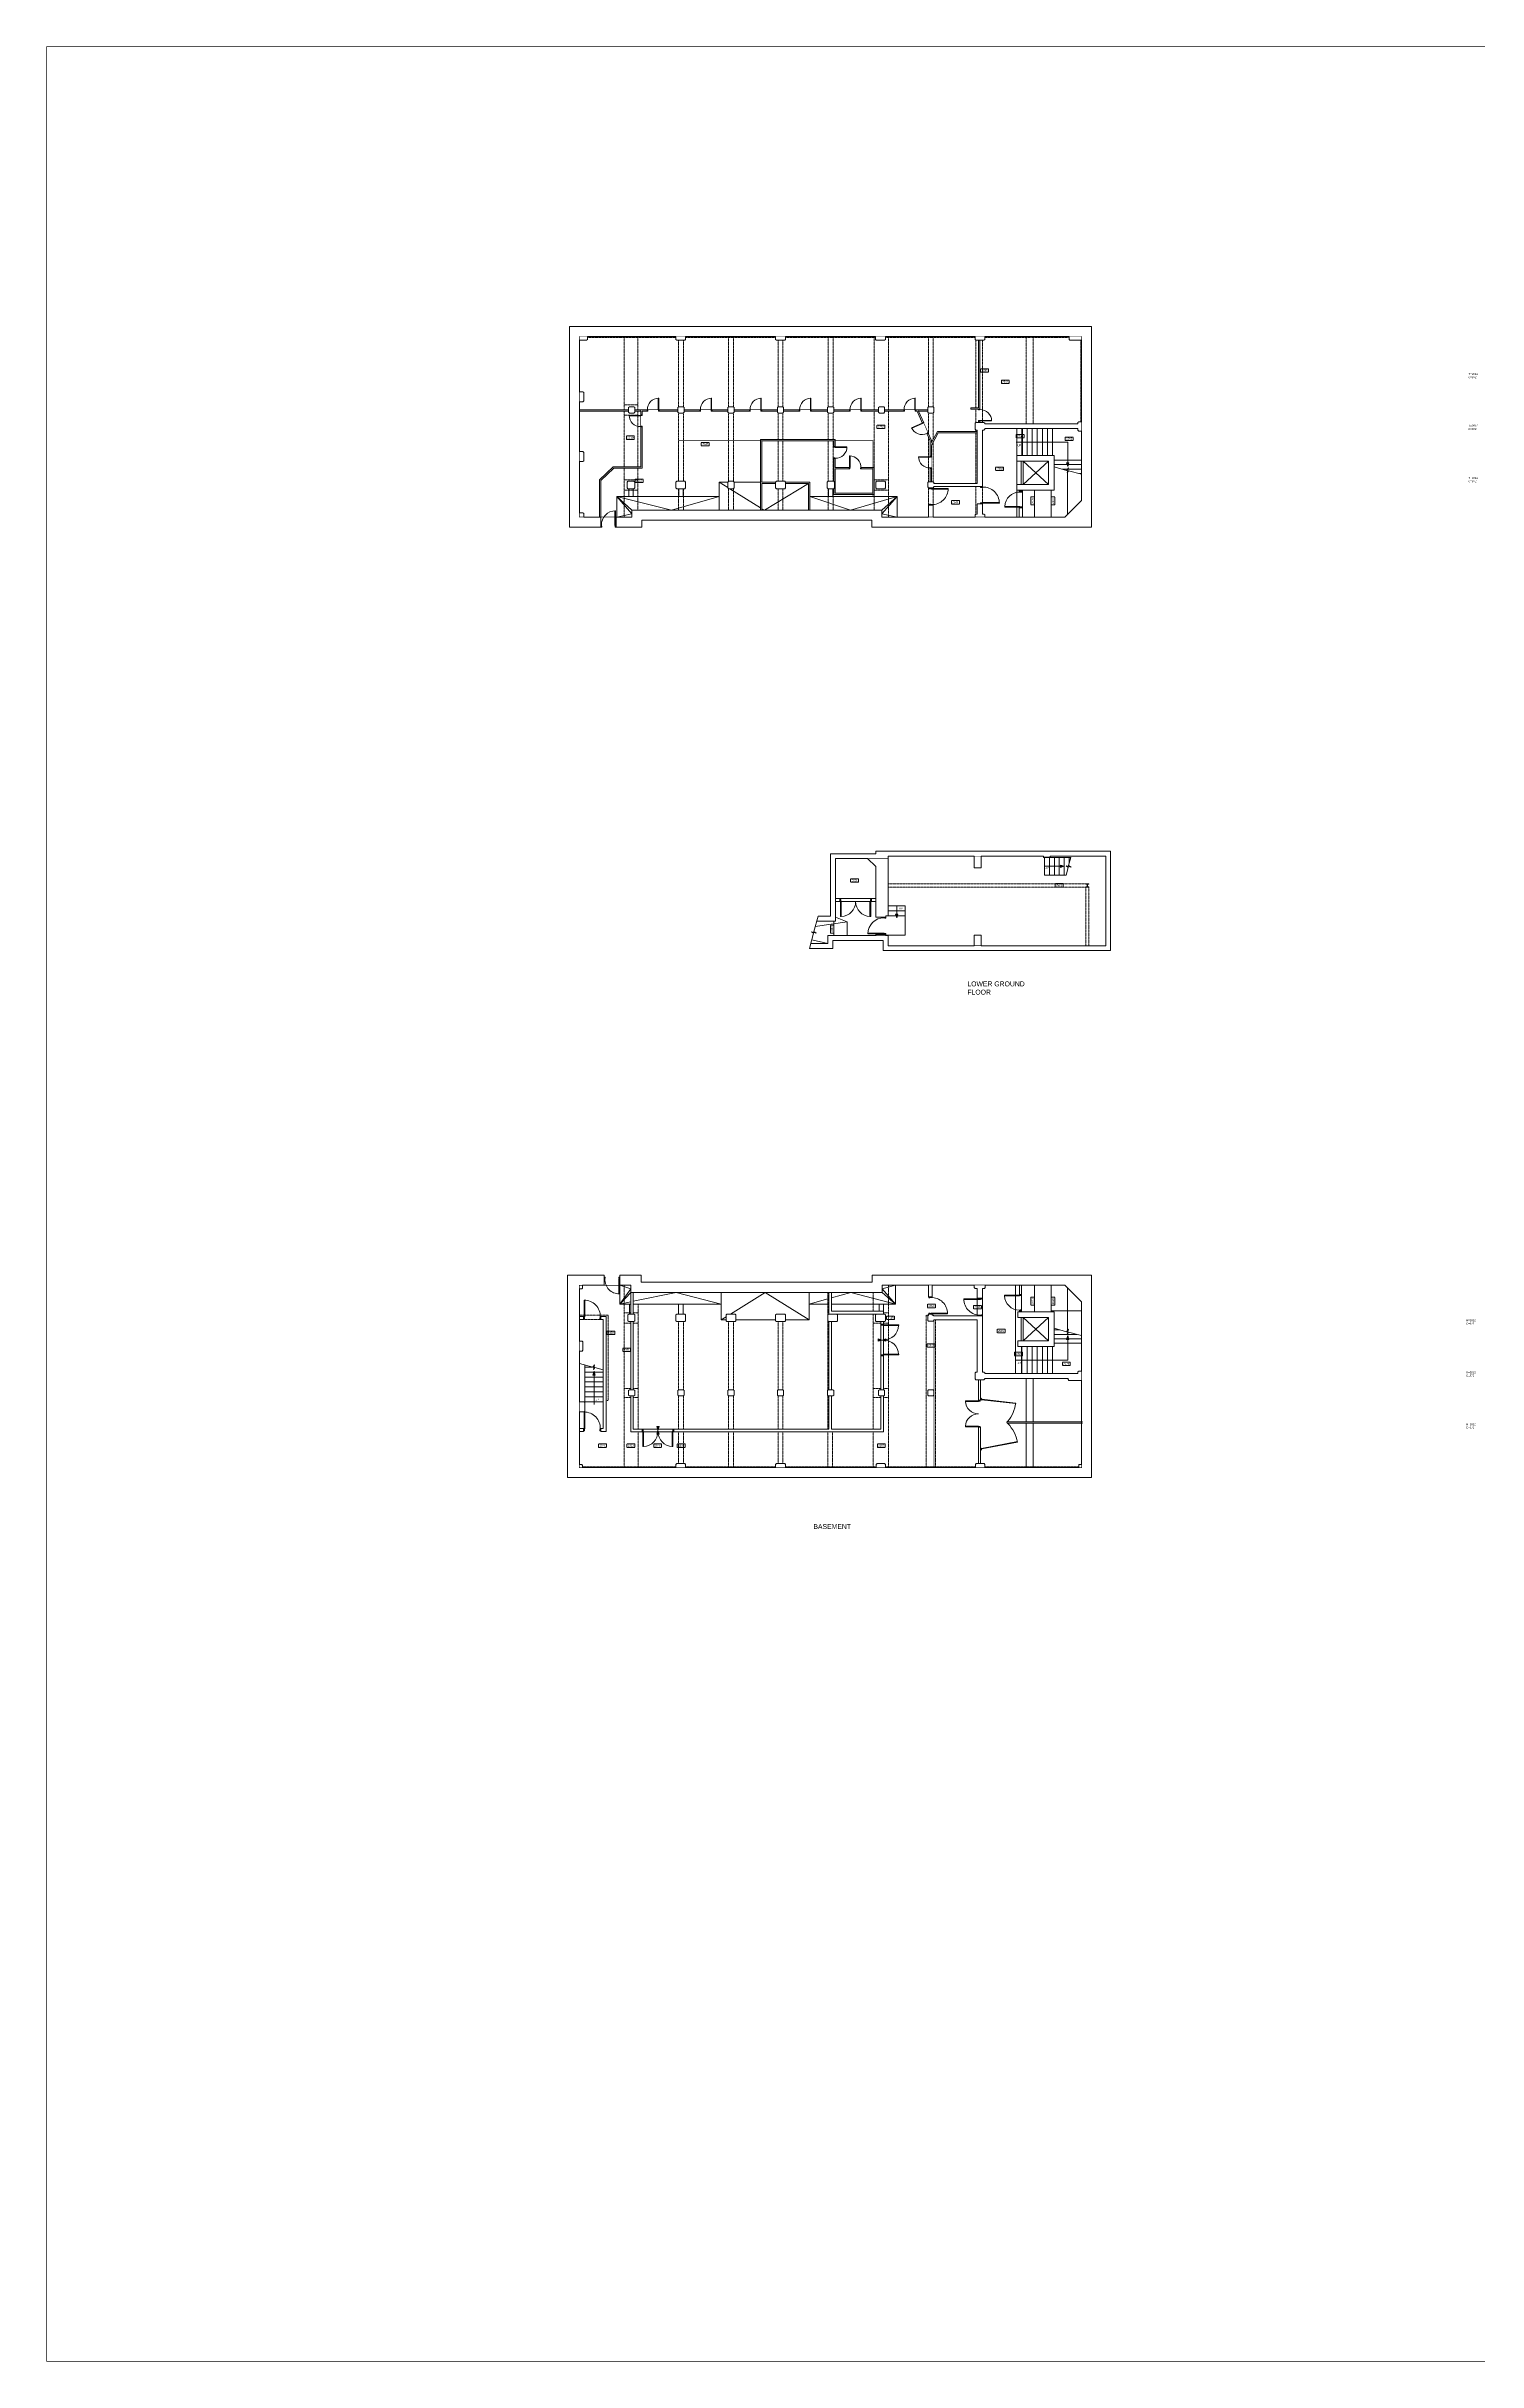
# Model space of a CAD drawing. Header units: millimetres. Extents: x 62976 to 1097852, y -110926 to 167100.
# Drawn here: x 778879 to 851183, y -71853 to 45128 of the extents above; entities that cross this region are included whole.
import ezdxf

# ---------------------------------------------------------------- set-up
doc = ezdxf.new("R2010")
doc.units = ezdxf.units.MM
doc.linetypes.add('HIDDENX2', pattern=[0.75, 0.5, -0.25])
for name, color, linetype, lineweight in [('BLOCKS', 8, 'Continuous', 15), ('Ceiling', 45, 'HIDDENX2', 15), ('Ceiling tag', 1, 'Continuous', 15), ('GIA', 84, 'Continuous', 15), ('NIA', 30, 'Continuous', 15), ('Partitions', 155, 'Continuous', 15), ('Stairs', 8, 'Continuous', 15), ('WALLS', 7, 'Continuous', 15)]:
    doc.layers.add(name, color=color, linetype=linetype, lineweight=lineweight)
doc.layers.add('Whatch', color=7, linetype='Continuous', lineweight=15, true_color=0xa8a8a8)
doc.styles.add('Century Gothic', font='GOTHIC.TTF')

# ---------------------------------------------------------------- blocks, each defined once
blk = doc.blocks.new('75')
at = {"layer": 'WALLS', "ltscale": 2}
for p, q in [((1341486, -24371), (1341642, -24371)), ((1341486, -24371), (1341486, -24383)), ((1341486, -24383), (1341558, -24383)), ((1341486, -24525), (1341486, -24537)), ((1341486, -24525), (1341558, -24525)), ((1341486, -24537), (1341642, -24537)), ((1341558, -24383), (1341558, -24525)), ((1341570, -24383), (1341642, -24383)), ((1341570, -24383), (1341570, -24525)), ((1341570, -24525), (1341642, -24525)), ((1341642, -24383), (1341642, -24371)), ((1341642, -24537), (1341642, -24525))]:
    blk.add_line(p, q, dxfattribs=at)
blk = doc.blocks.new('door')
at = {"layer": 'BLOCKS'}
for p, q in [((0, 450), (0, -450)), ((0, 450), (34, 450)), ((0, -450), (0, 450)), ((34, -450), (34, 450)), ((-30, -550), (-30, -450)), ((0, -450), (-30, -450)), ((20, -550), (-30, -550)), ((34, -450), (0, -450)), ((0, -491), (0, -450)), ((20, -491), (0, -491)), ((20, -550), (20, -491)), ((880, -491), (900, -491)), ((880, -550), (880, -491)), ((880, -550), (930, -550)), ((900, -491), (900, -450)), ((900, -450), (930, -450)), ((930, -550), (930, -450))]:
    blk.add_line(p, q, dxfattribs=at)
blk.add_arc((0, -450), 900, 0, 90, dxfattribs=at)
blk = doc.blocks.new('DOOR 900')
at = {"layer": 'Whatch'}
blk.add_blockref('door', (-825, 91), dxfattribs=at)
blk = doc.blocks.new('DOUBLE DOOR')
at = {"layer": 'BLOCKS'}
for p, q in [((-1520, -760), (-1555, -760)), ((-1555, -760), (-1555, -860)), ((-1555, -860), (-1505, -860)), ((-1520, -760), (-1520, -800)), ((-1520, -800), (-1505, -800)), ((-1505, -800), (-1505, -860)), ((-15, -800), (-15, -860)), ((0, -800), (-15, -800)), ((35, -860), (-15, -860)), ((0, -760), (35, -760)), ((0, -760), (0, -800)), ((35, -760), (35, -860))]:
    blk.add_line(p, q, dxfattribs=at)
for points in [[(-1485, -760), (-1485, 0), (-1520, 0), (-1520, -760)], [(-35, -760), (-35, 0), (0, 0), (0, -760)]]:
    blk.add_lwpolyline(points, close=True, dxfattribs=at)
for centre, start, end in [((-1521, -761), 0.04394, 87.25575), ((1, -761), 92.74425, 179.95606)]:
    blk.add_arc(centre, 761, start, end, dxfattribs=at)
blk = doc.blocks.new('DOOR 840')
at = {"layer": 'BLOCKS'}
for p, q in [((-582, 249), (-582, -591)), ((-582, -591), (-582, 249)), ((-548, 249), (-582, 249)), ((-548, -591), (-548, 248)), ((-612, -691), (-612, -591)), ((-582, -591), (-612, -591)), ((-562, -691), (-612, -691)), ((-548, -591), (-582, -591)), ((-582, -632), (-582, -591)), ((-562, -632), (-582, -632)), ((-562, -691), (-562, -632)), ((208, -632), (228, -632)), ((208, -691), (208, -632)), ((208, -691), (258, -691)), ((228, -632), (228, -591)), ((228, -591), (258, -591)), ((258, -691), (258, -591))]:
    blk.add_line(p, q, dxfattribs=at)
blk.add_arc((-586, -565), 814, 358.15749, 89.75925, dxfattribs=at)
blk = doc.blocks.new('DOOR 760')
at = {"layer": 'BLOCKS'}
for p, q in [((-712, -265), (-747, -265)), ((-747, -265), (-747, -365)), ((-747, -365), (-697, -365)), ((-712, -265), (-712, -305)), ((-712, -305), (-697, -305)), ((-697, -305), (-697, -365)), ((33, -305), (33, -365)), ((48, -305), (33, -305)), ((33, -365), (83, -365)), ((83, -265), (48, -265)), ((48, -305), (48, -265)), ((83, -365), (83, -265))]:
    blk.add_line(p, q, dxfattribs=at)
blk.add_lwpolyline([(-677, -265), (-677, 495), (-712, 495), (-712, -265)], close=True, dxfattribs=at)
blk.add_arc((-714, -266), 761, 0.04394, 87.25575, dxfattribs=at)

msp = doc.modelspace()

# ---------------------------------------------------------------- hatches: boundary and pattern name
at = {"layer": 'Stairs'}
for points in [[(830536, 24088), (830420, 24088), (830479, 23895)], [(830301, 3700), (830108, 3757), (830108, 3641)], [(821837, 1088), (821894, 1280), (821778, 1280)], [(820906, -20294), (820906, -20178), (821099, -20237)], [(821291, -20294), (821291, -20178), (821099, -20237)], [(830536, -20202), (830420, -20202), (830479, -20009)], [(806603, -22005), (806487, -22005), (806546, -21812)], [(809716, -24609), (809832, -24609), (809773, -24802)], [(809716, -24994), (809832, -24994), (809773, -24802)]]:
    msp.add_hatch(color=256, dxfattribs=at).paths.add_polyline_path(points)

# ---------------------------------------------------------------- linework, layer by layer
at = {"layer": 'BLOCKS'}
for p, q in [((828124, 22987), (828124, 24166)), ((830459, 23607), (830459, 21466)), ((807698, 22391), (812875, 22391)), ((807698, 22391), (807698, 21342)), ((807698, 22391), (808451, 21687)), ((808296, 22777), (808296, 22391)), ((808526, 22777), (808526, 22391)), ((810824, 22777), (810824, 22391)), ((811054, 22777), (811054, 22391)), ((812875, 21687), (812875, 23112)), ((812875, 23112), (813309, 23112)), ((813619, 23112), (814961, 23112)), ((817448, 22391), (821863, 22391)), ((818387, 22391), (818387, 22777)), ((818617, 22391), (818617, 22777)), ((821092, 21687), (821863, 22391)), ((821863, 21342), (821863, 22391)), ((820556, 2074), (818966, 2074)), ((819036, 1919), (820486, 1919)), ((818736, 1129), (819327, 897)), ((819327, 199), (819327, 897)), ((807850, -17470), (807850, -18421)), ((821772, -18421), (821772, -17458)), ((807850, -18421), (808411, -17826)), ((807850, -18421), (808411, -18421)), ((808337, -18927), (808337, -18421)), ((808521, -18421), (812963, -18421)), ((810816, -18927), (810816, -18421)), ((811042, -18421), (811042, -18927)), ((812963, -19221), (812963, -17826)), ((817406, -19221), (817406, -17826)), ((817406, -18421), (818399, -18421)), ((821772, -18421), (818544, -18421)), ((820950, -18775), (820950, -18421)), ((821105, -17826), (821772, -18421)), ((821175, -18775), (821175, -18421)), ((830459, -19764), (830459, -17581)), ((812963, -19221), (813220, -19221)), ((813708, -19221), (815720, -19221)), ((816220, -19221), (817406, -19221)), ((821033, -21026), (821033, -19436)), ((821175, -19506), (821175, -20956)), ((828124, -20282), (828124, -19103)), ((808980, -24733), (810570, -24733)), ((808980, -24875), (810570, -24875))]:
    msp.add_line(p, q, dxfattribs=at)
at = {"layer": 'BLOCKS', "ltscale": 2}
for p, q in [((826130, -23219), (826127, -23249)), ((826127, -23249), (827843, -23449)), ((826130, -23219), (827846, -23419)), ((826127, -25709), (827934, -25369)), ((826133, -25739), (826127, -25709)), ((826133, -25739), (827940, -25399))]:
    msp.add_line(p, q, dxfattribs=at)
for centre, radius, start, end in [((826133, -23215), 1725, 319.6552, 353.21503), ((826133, -25739), 1839, 10.65043, 44.19263)]:
    msp.add_arc(centre, radius, start, end, dxfattribs=at)
at = {"layer": 'Ceiling', "ltscale": 2}
for p, q in [((810685, 30423), (806213, 30423)), ((808061, 30423), (808061, 26765)), ((808761, 30423), (808761, 26765)), ((815720, 30423), (811173, 30423)), ((813344, 30423), (813344, 26905)), ((813586, 30423), (813586, 26904)), ((820762, 30423), (816220, 30423)), ((818380, 30423), (818380, 26905)), ((818622, 30423), (818622, 26904)), ((820701, 26765), (820701, 30423)), ((821264, 30423), (825795, 30423)), ((821420, 26765), (821420, 30423)), ((823442, 30423), (823442, 26884)), ((823684, 30423), (823684, 26884)), ((826283, 30423), (830549, 30423)), ((828380, 26056), (828380, 30423)), ((828736, 30423), (828736, 26056)), ((810820, 30276), (810820, 26905)), ((811062, 30276), (811062, 26904)), ((815849, 30276), (815849, 26905)), ((816091, 30276), (816091, 26904)), ((825835, 26863), (825835, 30276)), ((826171, 26125), (826171, 30276)), ((831132, 30276), (831132, 26159)), ((808061, 27020), (808761, 27020)), ((808061, 26695), (808061, 23889)), ((808061, 26494), (808761, 26494)), ((808761, 26695), (808761, 23889)), ((810820, 26608), (810820, 23152)), ((811062, 26608), (811062, 23152)), ((813344, 26608), (813344, 23145)), ((813586, 26608), (813586, 23145)), ((815849, 26608), (815849, 25270)), ((816091, 26608), (816091, 25270)), ((818380, 26608), (818380, 25270)), ((818622, 26608), (818622, 25270)), ((820701, 23843), (820701, 26695)), ((821420, 21342), (821420, 26695)), ((823442, 26608), (823442, 25550)), ((823684, 26608), (823684, 25279)), ((825835, 26125), (825835, 26793)), ((825835, 25662), (825835, 25741)), ((815849, 25200), (815849, 23152)), ((816091, 25200), (816091, 23152)), ((818380, 25200), (818380, 23152)), ((818622, 25200), (818622, 23152)), ((823442, 25377), (823442, 23125)), ((823684, 25131), (823684, 23124)), ((825835, 23037), (825835, 25592)), ((808061, 23819), (808061, 21342)), ((808761, 23819), (808761, 21687)), ((808061, 23228), (808761, 23228)), ((808061, 22702), (808761, 22702)), ((810820, 22777), (810820, 21687)), ((811062, 22777), (811062, 21687)), ((813344, 22783), (813344, 21687)), ((813586, 22784), (813586, 21687)), ((815849, 22777), (815849, 21687)), ((816091, 22777), (816091, 21687)), ((818380, 22777), (818380, 21687)), ((818622, 22777), (818622, 21687)), ((820701, 21687), (820701, 22482)), ((820704, 23228), (821420, 23228)), ((820704, 22702), (821420, 22702)), ((823446, 21940), (823446, 22824)), ((823684, 22828), (823684, 21940)), ((825835, 21489), (825835, 22889)), ((826171, 22074), (826171, 22859)), ((831390, 2815), (821407, 2815)), ((831390, 2649), (821407, 2649)), ((831390, 2649), (831390, -312)), ((831546, 2649), (831546, -312)), ((808077, -26636), (808077, -17470)), ((821420, -17458), (821420, -26636)), ((808770, -24733), (808770, -18421)), ((818358, -18961), (818358, -17826)), ((820645, -18775), (820645, -17826)), ((805810, -18983), (807263, -18983)), ((806012, -19196), (806892, -19196)), ((807263, -23286), (807263, -18983)), ((808077, -18854), (808411, -18854)), ((808077, -19377), (808411, -19377)), ((808521, -18854), (808770, -18854)), ((808521, -19377), (808770, -19377)), ((810820, -22758), (810820, -19302)), ((811062, -22758), (811062, -19302)), ((813344, -22758), (813344, -19302)), ((813586, -22758), (813586, -19302)), ((815849, -22758), (815849, -19302)), ((816091, -22758), (816091, -19302)), ((818358, -22780), (818358, -19269)), ((820645, -24733), (820645, -18933)), ((821033, -19377), (820645, -19377)), ((821175, -18854), (821420, -18854)), ((821420, -19377), (821175, -19377)), ((823332, -26636), (823332, -18971)), ((823449, -18971), (823332, -18971)), ((823794, -26636), (823794, -19210)), ((807161, -23286), (807263, -23286)), ((808411, -22678), (808077, -22678)), ((808411, -23136), (808077, -23136)), ((808770, -22678), (808521, -22678)), ((808770, -23136), (808521, -23136)), ((810820, -24733), (810820, -23055)), ((811062, -24733), (811062, -23054)), ((813344, -24733), (813344, -23055)), ((813586, -24733), (813586, -23054)), ((815849, -24733), (815849, -23055)), ((816091, -24733), (816091, -23054)), ((818358, -24733), (818358, -23034)), ((820645, -22678), (821033, -22678)), ((820645, -23136), (821033, -23136)), ((821175, -22678), (821420, -22678)), ((821175, -23136), (821420, -23136)), ((808770, -26636), (808770, -24875)), ((810820, -26474), (810820, -24875)), ((811062, -26474), (811062, -24875)), ((813344, -26636), (813344, -24875)), ((813586, -26636), (813586, -24875)), ((815849, -26474), (815849, -24875)), ((816091, -26474), (816091, -24875)), ((818358, -26636), (818358, -24875)), ((818600, -26636), (818600, -24875)), ((820645, -26636), (820645, -24875)), ((805966, -26636), (810685, -26636)), ((811173, -26636), (815720, -26636)), ((816220, -26636), (820805, -26636)), ((821264, -26636), (825814, -26636)), ((826294, -26636), (831034, -26636))]:
    msp.add_line(p, q, dxfattribs=at)
at = {"layer": 'Ceiling'}
for p, q in [((827902, 25811), (827902, 24452)), ((828193, 25811), (828193, 24452)), ((827902, 22987), (827902, 24166)), ((827902, 22703), (827902, 21342)), ((828193, 22644), (828193, 21814)), ((828788, 22702), (828788, 21342)), ((829644, 21342), (829644, 22702)), ((818659, 199), (818659, 924)), ((827837, -17458), (827837, -21927)), ((828788, -18818), (828788, -17458)), ((829644, -17458), (829644, -18818)), ((825895, -18128), (825895, -19008)), ((826171, -18178), (826171, -18957)), ((828137, -18709), (828137, -17979)), ((831175, -18765), (829644, -18765)), ((828137, -21927), (828137, -20566)), ((828380, -22171), (828380, -24360)), ((828736, -22171), (828736, -24360)), ((828380, -24430), (828380, -26636)), ((828736, -24430), (828736, -26636))]:
    msp.add_line(p, q, dxfattribs=at)
for points in [[(826076, 28837), (826478, 28837), (826478, 28663), (826076, 28663)], [(827122, 28260), (827523, 28260), (827523, 28085), (827122, 28085)], [(820838, 25989), (821240, 25989), (821240, 25815), (820838, 25815)], [(808181, 25443), (808582, 25443), (808582, 25268), (808181, 25268)], [(811958, 25111), (812360, 25111), (812360, 24937), (811958, 24937)], [(827867, 25515), (828269, 25515), (828269, 25341), (827867, 25341)], [(830351, 25384), (830752, 25384), (830752, 25210), (830351, 25210)], [(826829, 23864), (827231, 23864), (827231, 23690), (826829, 23690)], [(808619, 23265), (809021, 23265), (809021, 23090), (808619, 23090)], [(828613, 22360), (828613, 21958), (828788, 21958), (828788, 22360)], [(829644, 22360), (829644, 21958), (829818, 21958), (829818, 22360)], [(824599, 22177), (825001, 22177), (825001, 22003), (824599, 22003)], [(819509, 3073), (819911, 3073), (819911, 2898), (819509, 2898)], [(829841, 2824), (830243, 2824), (830243, 2650), (829841, 2650)], [(818484, 326), (818484, 728), (818659, 728), (818659, 326)], [(823395, -18428), (823797, -18428), (823797, -18603), (823395, -18603)], [(825711, -18491), (826113, -18491), (826113, -18665), (825711, -18665)], [(828613, -18475), (828613, -18073), (828788, -18073), (828788, -18475)], [(829644, -18475), (829644, -18073), (829818, -18073), (829818, -18475)], [(807190, -19782), (807591, -19782), (807591, -19956), (807190, -19956)], [(821319, -19028), (821721, -19028), (821721, -19203), (821319, -19203)], [(826909, -19693), (827310, -19693), (827310, -19867), (826909, -19867)], [(807993, -20646), (808395, -20646), (808395, -20821), (807993, -20821)], [(823372, -20428), (823774, -20428), (823774, -20602), (823372, -20602)], [(827794, -20853), (828195, -20853), (828195, -21028), (827794, -21028)], [(830202, -21356), (830603, -21356), (830603, -21530), (830202, -21530)], [(806780, -25488), (807182, -25488), (807182, -25662), (806780, -25662)], [(808205, -25488), (808606, -25488), (808606, -25662), (808205, -25662)], [(809559, -25488), (809961, -25488), (809961, -25662), (809559, -25662)], [(810753, -25488), (811154, -25488), (811154, -25662), (810753, -25662)], [(820857, -25488), (821258, -25488), (821258, -25662), (820857, -25662)]]:
    msp.add_lwpolyline(points, close=True, dxfattribs=at)
at = {"layer": 'GIA', "ltscale": 2, "const_width": 30}
for points in [[(830336, 21342), (831175, 22182), (831175, 30466), (805810, 30466), (805810, 21342), (808451, 21342), (808451, 21687), (821092, 21687), (821092, 21342)], [(817500, -196), (817791, 924), (818736, 924), (818736, 4086), (821407, 4086), (821407, 4213), (832392, 4213), (832392, -312), (821407, -312), (821407, 197), (820785, 197), (818356, 197), (818356, -196)], [(831175, -26679), (805810, -26679), (805810, -17470), (808411, -17470), (808411, -17826), (821105, -17826), (821105, -17458), (830336, -17458), (831175, -18298)]]:
    msp.add_lwpolyline(points, close=True, dxfattribs=at)
at = {"layer": 'NIA', "ltscale": 2, "const_width": 30}
for points in [[(825895, 23037), (825895, 25741), (825835, 25741), (825795, 25780), (825795, 26086), (825834, 26125), (826241, 26125), (826283, 26083), (826283, 26056), (830993, 26056), (830993, 26117), (831033, 26159), (831175, 26159), (831175, 30276), (830588, 30276), (830549, 30315), (830549, 30466), (826283, 30466), (826283, 30318), (826241, 30276), (825834, 30276), (825795, 30315), (825795, 30466), (821264, 30466), (821264, 30318), (821222, 30276), (820802, 30276), (820762, 30318), (820762, 30466), (816220, 30466), (816220, 30318), (816180, 30276), (815760, 30276), (815720, 30318), (815720, 30466), (811173, 30466), (811173, 30318), (811133, 30276), (810726, 30276), (810685, 30318), (810685, 30466), (806213, 30466), (806213, 30318), (806173, 30276), (805810, 30276), (805810, 27670), (805985, 27670), (806025, 27631), (806025, 27212), (805985, 27170), (805810, 27170), (805810, 24654), (805985, 24654), (806025, 24612), (806025, 24186), (805985, 24144), (805810, 24144), (805810, 21558), (805985, 21558), (806025, 21517), (806025, 21342), (806823, 21342), (806823, 23217), (807513, 23889), (808906, 23889), (808906, 26765), (810785, 26765), (810785, 26872), (810827, 26911), (811055, 26911), (811095, 26872), (811095, 26765), (813309, 26765), (813309, 26872), (813351, 26911), (813579, 26911), (813619, 26872), (813619, 26765), (815814, 26765), (815814, 26872), (815856, 26911), (816084, 26911), (816124, 26872), (816124, 26765), (818345, 26765), (818345, 26872), (818387, 26911), (818615, 26911), (818655, 26872), (818655, 26765), (820916, 26765), (820916, 26872), (820958, 26911), (821186, 26911), (821226, 26872), (821226, 26765), (822939, 26765), (822939, 26695), (823594, 25206), (823594, 23131), (823677, 23131), (823717, 23092), (823717, 23037)], [(808292, 26643), (808292, 26872), (808334, 26911), (808562, 26911), (808602, 26872), (808602, 26643), (808562, 26601), (808334, 26601)], [(823407, 26643), (823407, 26872), (823449, 26911), (823677, 26911), (823717, 26872), (823717, 26643), (823677, 26601), (823449, 26601)], [(810820, 23152), (810820, 25200), (820634, 25200), (820634, 22391), (817448, 22399), (817448, 23112), (816220, 23112), (816180, 23152), (815760, 23152), (815720, 23112), (813619, 23112), (813579, 23152), (813351, 23152), (813308, 23112), (812875, 23112), (812875, 22391), (811062, 22391), (811062, 22777), (811133, 22777), (811173, 22819), (811173, 23112), (811133, 23152)], [(818331, 22819), (818331, 23112), (818371, 23152), (818652, 23152), (818692, 23112), (818692, 22819), (818652, 22777), (818371, 22777)], [(831034, -26679), (831034, -26516), (831175, -26516), (831175, -22274), (830536, -22274), (830496, -22232), (830496, -22171), (826283, -22171), (826283, -22199), (826241, -22240), (825835, -22240), (825795, -22199), (825795, -21898), (825835, -21857), (825895, -21857), (825895, -19210), (823717, -19210), (823717, -26679), (825814, -26679), (825814, -26516), (825854, -26474), (826252, -26474), (826294, -26516), (826294, -26679)]]:
    msp.add_lwpolyline(points, close=True, dxfattribs=at)
at = {"layer": 'Partitions', "ltscale": 2}
for p, q in [((825972, 26863), (825972, 30276)), ((826042, 26793), (826042, 30276)), ((808292, 26765), (805810, 26765)), ((808292, 26695), (805810, 26695)), ((809245, 26765), (808602, 26765)), ((808906, 26695), (808602, 26695)), ((808906, 26695), (808906, 26458)), ((808906, 25915), (808906, 23889)), ((808976, 26695), (808976, 26468)), ((809259, 26695), (808976, 26695)), ((808976, 25929), (808976, 23819)), ((810785, 26765), (809787, 26765)), ((810785, 26695), (809798, 26695)), ((811919, 26765), (811095, 26765)), ((811933, 26695), (811095, 26695)), ((813309, 26765), (812462, 26765)), ((813309, 26695), (812472, 26695)), ((814428, 26765), (813619, 26765)), ((814442, 26695), (813619, 26695)), ((815814, 26765), (814971, 26765)), ((815814, 26695), (814981, 26695)), ((816931, 26765), (816124, 26765)), ((816945, 26695), (816124, 26695)), ((818345, 26765), (817474, 26765)), ((818345, 26695), (817484, 26695)), ((818655, 26765), (819475, 26765)), ((818655, 26695), (819489, 26695)), ((820018, 26765), (820916, 26765)), ((820028, 26695), (820916, 26695)), ((821226, 26765), (822209, 26765)), ((821226, 26695), (822223, 26695)), ((822752, 26765), (823407, 26765)), ((822762, 26695), (822861, 26695)), ((822861, 26695), (823139, 26065)), ((822937, 26695), (823407, 26695)), ((822937, 26695), (823199, 26102)), ((825972, 26863), (825584, 26863)), ((825584, 26793), (825584, 26863)), ((826042, 26793), (825584, 26793)), ((825972, 26125), (825972, 26219)), ((826042, 26125), (826042, 26229)), ((814961, 21687), (814961, 25270)), ((814961, 25270), (818733, 25270)), ((815031, 23112), (815031, 25200)), ((815031, 25200), (818663, 25200)), ((818663, 24872), (818663, 25200)), ((818733, 24862), (818733, 25270)), ((823358, 25568), (823524, 25191)), ((823416, 25609), (823594, 25206)), ((823524, 24369), (823524, 25191)), ((823891, 25662), (823594, 25112)), ((823933, 25592), (823594, 24965)), ((823594, 25112), (823594, 25206)), ((823594, 24379), (823594, 24965)), ((823891, 25662), (825895, 25662)), ((823933, 25592), (825895, 25592)), ((806823, 23217), (807513, 23889)), ((806893, 23187), (807542, 23819)), ((808906, 23889), (807513, 23889)), ((808976, 23819), (807542, 23819)), ((818663, 23152), (818663, 24333)), ((818733, 23843), (818733, 24319)), ((818733, 23843), (819482, 23843)), ((818733, 22552), (818733, 23773)), ((818733, 23773), (819472, 23773)), ((820011, 23773), (820634, 23773)), ((820025, 23843), (820704, 23843)), ((820634, 22552), (820634, 23773)), ((820704, 22482), (820704, 23843)), ((823524, 23131), (823524, 23826)), ((823594, 23131), (823594, 23840)), ((806823, 23217), (806823, 21342)), ((806893, 23187), (806893, 21342)), ((815031, 23112), (815720, 23112)), ((815031, 23042), (815720, 23042)), ((815031, 21687), (815031, 23042)), ((816220, 23112), (817448, 23112)), ((816220, 23042), (817378, 23042)), ((817378, 21687), (817378, 23042)), ((817448, 21687), (817448, 23112)), ((818663, 22482), (818663, 22788)), ((820704, 22482), (818663, 22482)), ((820634, 22552), (818733, 22552)), ((828028, 22644), (828028, 22703)), ((828028, 22644), (828193, 22644)), ((828193, 22644), (828193, 22703)), ((828028, 21342), (828028, 21814)), ((828028, 21814), (828193, 21814)), ((828193, 21814), (828193, 21342)), ((818966, 2074), (818736, 2074)), ((818736, 1919), (818966, 1919)), ((818966, 1919), (818966, 2074)), ((820785, 2074), (820556, 2074)), ((820556, 1919), (820556, 2074)), ((820556, 1919), (820785, 1919))]:
    msp.add_line(p, q, dxfattribs=at)
at = {"layer": 'Partitions'}
for p, q in [((828037, -17999), (828037, -17458)), ((828137, -17979), (828137, -17458)), ((808411, -18927), (808411, -17826)), ((808521, -17826), (808521, -18927)), ((818399, -18927), (818399, -17826)), ((818544, -17826), (818544, -18775)), ((828137, -18818), (828137, -18709)), ((805810, -19048), (806012, -19048)), ((805810, -19196), (806012, -19196)), ((806012, -19196), (806012, -19048)), ((806892, -19048), (807161, -19048)), ((806892, -19196), (806892, -19048)), ((806892, -19196), (807013, -19196)), ((807013, -19196), (807013, -24703)), ((807161, -24851), (807161, -19048)), ((808411, -22751), (808411, -19302)), ((808521, -19302), (808521, -22751)), ((818399, -22751), (818399, -19302)), ((818544, -18775), (821175, -18775)), ((818544, -19302), (818544, -22751)), ((818817, -18933), (820796, -18933)), ((821033, -19436), (821033, -19302)), ((821175, -19436), (821033, -19436)), ((821175, -18927), (821175, -18775)), ((821175, -19436), (821175, -19302)), ((828037, -18818), (828037, -18724)), ((821033, -22751), (821033, -21026)), ((821175, -21026), (821033, -21026)), ((821175, -22751), (821175, -21026)), ((808411, -24875), (808411, -23061)), ((808521, -23061), (808521, -24733)), ((818399, -24733), (818399, -23061)), ((818544, -23061), (818544, -24733)), ((821033, -24733), (821033, -23061)), ((821175, -24875), (821175, -23061)), ((825961, -23277), (825961, -22240)), ((825961, -23277), (826061, -23277)), ((826061, -23277), (826061, -22240)), ((826061, -23154), (826133, -23215)), ((826061, -23246), (826088, -23269)), ((826088, -23269), (826133, -23215)), ((827402, -24385), (827414, -24395)), ((827414, -24395), (827402, -24407)), ((827402, -24407), (827451, -24457)), ((827403, -24386), (827448, -24332)), ((827448, -24332), (827481, -24360)), ((827478, -24430), (827451, -24457)), ((831219, -24430), (827478, -24430)), ((831219, -24360), (827481, -24360)), ((806012, -24703), (805810, -24703)), ((806012, -24851), (805810, -24851)), ((806012, -24851), (806012, -24703)), ((807013, -24703), (806892, -24703)), ((806892, -24851), (806892, -24703)), ((807161, -24851), (806892, -24851)), ((808411, -24875), (808980, -24875)), ((808521, -24733), (808980, -24733)), ((808980, -24875), (808980, -24733)), ((810570, -24733), (818399, -24733)), ((810570, -24875), (810570, -24733)), ((810570, -24875), (821175, -24875)), ((818544, -24733), (821033, -24733)), ((825961, -26474), (825961, -24643)), ((825961, -24643), (826061, -24643)), ((826061, -26474), (826061, -24643)), ((826087, -25692), (826061, -25718)), ((826087, -25692), (826136, -25742)), ((826136, -25742), (826061, -25816))]:
    msp.add_line(p, q, dxfattribs=at)
at = {"layer": 'Stairs'}
for p, q in [((828163, 25811), (828163, 24452)), ((828421, 25808), (828421, 24449)), ((828680, 25808), (828680, 24449)), ((828938, 25808), (828938, 24449)), ((829196, 25811), (829196, 24452)), ((829455, 25811), (829455, 24452)), ((829713, 25811), (829713, 24452)), ((827877, 25132), (830478, 25132)), ((830478, 25132), (830478, 24088)), ((829781, 24214), (831175, 24214)), ((829781, 23992), (831175, 23992)), ((830420, 23701), (829781, 23881)), ((830182, 23768), (830465, 23768)), ((830536, 24088), (830420, 24088)), ((830420, 24088), (830479, 23895)), ((830506, 23830), (830420, 23701)), ((830441, 23581), (830506, 23830)), ((830514, 23683), (830441, 23581)), ((830536, 24088), (830479, 23895)), ((830490, 23768), (831175, 23768)), ((831175, 23516), (830514, 23683)), ((831067, 23544), (831175, 23544)), ((829298, 3699), (830108, 3699)), ((830108, 3757), (830108, 3641)), ((830108, 3757), (830301, 3700)), ((830108, 3641), (830301, 3700)), ((830499, 3646), (830398, 3719)), ((830398, 3719), (830647, 3654)), ((830399, 3249), (830499, 3646)), ((830517, 3740), (830633, 4152)), ((830647, 3654), (830517, 3740)), ((817646, 407), (817862, 1174)), ((821407, 1709), (822264, 1709)), ((821407, 1450), (822264, 1450)), ((821407, 1191), (822264, 1191)), ((821894, 1280), (821778, 1280)), ((821778, 1280), (821837, 1088)), ((821836, 1709), (821836, 1280)), ((821894, 1280), (821837, 1088)), ((822264, 1709), (822264, 217)), ((817437, -446), (817628, 313)), ((817628, 313), (817527, 386)), ((817527, 386), (817775, 321)), ((817775, 321), (817646, 407)), ((821407, 217), (822264, 217)), ((830420, -19822), (829781, -19642)), ((829781, -19726), (830078, -19726)), ((830506, -19693), (830420, -19822)), ((830441, -19941), (830506, -19693)), ((830514, -19840), (830441, -19941)), ((831175, -20007), (830514, -19840)), ((820906, -20294), (820906, -20178)), ((820906, -20178), (821099, -20237)), ((820906, -20294), (821099, -20237)), ((821291, -20178), (821099, -20237)), ((821291, -20294), (821099, -20237)), ((821291, -20294), (821291, -20178)), ((828163, -20566), (828163, -21927)), ((828421, -20566), (828421, -21927)), ((828680, -20566), (828680, -21927)), ((828938, -20566), (828938, -21927)), ((829196, -20566), (829196, -21927)), ((829455, -20566), (829455, -21927)), ((829713, -20566), (829713, -21927)), ((829781, -19948), (830942, -19948)), ((829781, -20172), (831175, -20172)), ((829781, -20397), (831175, -20397)), ((830420, -20202), (830479, -20009)), ((830536, -20202), (830420, -20202)), ((830478, -21246), (830478, -20202)), ((830536, -20202), (830479, -20009)), ((806492, -21612), (805810, -21420)), ((806078, -21495), (806078, -23363)), ((806449, -21600), (806078, -21600)), ((807013, -21852), (806078, -21852)), ((807013, -22104), (806078, -22104)), ((806487, -22005), (806546, -21812)), ((806603, -22005), (806487, -22005)), ((806578, -21482), (806492, -21612)), ((806547, -21600), (806500, -21600)), ((806513, -21731), (806578, -21482)), ((806586, -21630), (806513, -21731)), ((806545, -23485), (806545, -22005)), ((806603, -22005), (806546, -21812)), ((807013, -21738), (806586, -21630)), ((827877, -21246), (830478, -21246)), ((807013, -23363), (806054, -23363)), ((807013, -22355), (806078, -22355)), ((807013, -22607), (806078, -22607)), ((807013, -22859), (806078, -22859)), ((807013, -23111), (806078, -23111)), ((809716, -24609), (809832, -24609)), ((809716, -24609), (809773, -24802)), ((809716, -24994), (809773, -24802)), ((809716, -24994), (809832, -24994)), ((809832, -24609), (809773, -24802)), ((809832, -24994), (809773, -24802))]:
    msp.add_line(p, q, dxfattribs=at)
at = {"layer": 'Stairs', "ltscale": 2}
for p, q in [((829298, 4152), (829298, 3249)), ((829549, 4152), (829549, 3249)), ((829585, 4152), (830633, 4152)), ((829800, 4152), (829800, 3249)), ((830050, 4152), (830050, 3249)), ((830301, 4152), (830301, 3249)), ((830552, 4152), (830552, 3862)), ((830552, 3717), (830552, 3679)), ((829298, 3249), (830399, 3249))]:
    msp.add_line(p, q, dxfattribs=at)
at = {"layer": 'WALLS'}
for p, q in [((806213, 30466), (810685, 30466)), ((806213, 30318), (806213, 30466)), ((810685, 30466), (810685, 30318)), ((811173, 30466), (815720, 30466)), ((811173, 30318), (811173, 30466)), ((815720, 30318), (815720, 30466)), ((816220, 30466), (820762, 30466)), ((816220, 30318), (816220, 30466)), ((820762, 30318), (820762, 30466)), ((821264, 30466), (825795, 30466)), ((821264, 30318), (821264, 30466)), ((826283, 30466), (830549, 30466)), ((826283, 30466), (826283, 30318)), ((805810, 30276), (805810, 27670)), ((805810, 30276), (806173, 30276)), ((806173, 30276), (806213, 30318)), ((810685, 30318), (810726, 30276)), ((810726, 30276), (811133, 30276)), ((811133, 30276), (811173, 30318)), ((815760, 30276), (815720, 30318)), ((816180, 30276), (815760, 30276)), ((816220, 30318), (816180, 30276)), ((820802, 30276), (820762, 30318)), ((821222, 30276), (821264, 30318)), ((825795, 30315), (825834, 30276)), ((825834, 30276), (826241, 30276)), ((826283, 30318), (826241, 30276)), ((830549, 30315), (830588, 30276)), ((830588, 30276), (831175, 30276)), ((831175, 30276), (831175, 26159)), ((805810, 27670), (805985, 27670)), ((805810, 27170), (805810, 24654)), ((805810, 27170), (805985, 27170)), ((805985, 27670), (806025, 27631)), ((805985, 27170), (806025, 27212)), ((806025, 27631), (806025, 27212)), ((808334, 26911), (808292, 26872)), ((808334, 26911), (808562, 26911)), ((808602, 26872), (808562, 26911)), ((810827, 26911), (810785, 26872)), ((810827, 26911), (811055, 26911)), ((811095, 26872), (811055, 26911)), ((813351, 26911), (813309, 26872)), ((813351, 26911), (813579, 26911)), ((813619, 26872), (813579, 26911)), ((815856, 26911), (815814, 26872)), ((815856, 26911), (816084, 26911)), ((816124, 26872), (816084, 26911)), ((818387, 26911), (818345, 26872)), ((818387, 26911), (818615, 26911)), ((818655, 26872), (818615, 26911)), ((820958, 26911), (820916, 26872)), ((820958, 26911), (821186, 26911)), ((821226, 26872), (821186, 26911)), ((823449, 26911), (823407, 26872)), ((823449, 26911), (823677, 26911)), ((823717, 26872), (823677, 26911)), ((808292, 26872), (808292, 26643)), ((808292, 26643), (808334, 26601)), ((808334, 26601), (808562, 26601)), ((808562, 26601), (808602, 26643)), ((808602, 26643), (808602, 26872)), ((810785, 26872), (810785, 26643)), ((810785, 26643), (810827, 26601)), ((810827, 26601), (811055, 26601)), ((811055, 26601), (811095, 26643)), ((811095, 26643), (811095, 26872)), ((813309, 26872), (813309, 26643)), ((813309, 26643), (813351, 26601)), ((813351, 26601), (813579, 26601)), ((813579, 26601), (813619, 26643)), ((813619, 26643), (813619, 26872)), ((815814, 26872), (815814, 26643)), ((815814, 26643), (815856, 26601)), ((815856, 26601), (816084, 26601)), ((816084, 26601), (816124, 26643)), ((816124, 26643), (816124, 26872)), ((818345, 26643), (818345, 26872)), ((818345, 26643), (818387, 26601)), ((818387, 26601), (818615, 26601)), ((818615, 26601), (818655, 26643)), ((818655, 26643), (818655, 26872)), ((820916, 26643), (820916, 26872)), ((820916, 26643), (820958, 26601)), ((820958, 26601), (821186, 26601)), ((821186, 26601), (821226, 26643)), ((821226, 26643), (821226, 26872)), ((823407, 26643), (823407, 26872)), ((823407, 26643), (823449, 26601)), ((823449, 26601), (823677, 26601)), ((823677, 26601), (823717, 26643)), ((823717, 26643), (823717, 26872)), ((825834, 26125), (825795, 26086)), ((825795, 26086), (825795, 25780)), ((825795, 25780), (825834, 25741)), ((825834, 26125), (826241, 26125)), ((825895, 25741), (825834, 25741)), ((825895, 23037), (825895, 25741)), ((826171, 22889), (826171, 25741)), ((826171, 25741), (826241, 25741)), ((826283, 26083), (826241, 26125)), ((826283, 25783), (826241, 25741)), ((826283, 26056), (826283, 26083)), ((826283, 26056), (830993, 26056)), ((830993, 25811), (826283, 25811)), ((826283, 25811), (826283, 25783)), ((831033, 26159), (830993, 26117)), ((830993, 26056), (830993, 26117)), ((830993, 25731), (830993, 25811)), ((831175, 26159), (831033, 26159)), ((805810, 24654), (805985, 24654)), ((806025, 24612), (805985, 24654)), ((806025, 24186), (806025, 24612)), ((830993, 25731), (831033, 25689)), ((831033, 25689), (831175, 25689)), ((831175, 25689), (831175, 22182)), ((805810, 24144), (805810, 21558)), ((806025, 24186), (805985, 24144)), ((827902, 24166), (827902, 24452)), ((827902, 24452), (829781, 24452)), ((827902, 24166), (828226, 24166)), ((829781, 24452), (829781, 22703)), ((808260, 23152), (808218, 23112)), ((808218, 22819), (808218, 23112)), ((808218, 22819), (808260, 22777)), ((808260, 23152), (808562, 23152)), ((808260, 22777), (808562, 22777)), ((808602, 23112), (808562, 23152)), ((808562, 22777), (808602, 22819)), ((808602, 22819), (808602, 23112)), ((810726, 23152), (810685, 23112)), ((810685, 23112), (810685, 22819)), ((810685, 22819), (810726, 22777)), ((810726, 23152), (811133, 23152)), ((810726, 22777), (811133, 22777)), ((811173, 23112), (811133, 23152)), ((811133, 22777), (811173, 22819)), ((811173, 22819), (811173, 23112)), ((813351, 23152), (813309, 23112)), ((813309, 23112), (813309, 22819)), ((813309, 22819), (813351, 22777)), ((813351, 23152), (813579, 23152)), ((813351, 22777), (813579, 22777)), ((813619, 23112), (813579, 23152)), ((813579, 22777), (813619, 22819)), ((813619, 22819), (813619, 23112)), ((815720, 23112), (815760, 23152)), ((815720, 22819), (815720, 23112)), ((815760, 22777), (815720, 22819)), ((815760, 23152), (816180, 23152)), ((816180, 22777), (815760, 22777)), ((816180, 23152), (816220, 23112)), ((816220, 22819), (816180, 22777)), ((816220, 22819), (816220, 23112)), ((818331, 23112), (818371, 23152)), ((818331, 22819), (818331, 23112)), ((818371, 22777), (818331, 22819)), ((818371, 23152), (818652, 23152)), ((818652, 22777), (818371, 22777)), ((818652, 23152), (818692, 23112)), ((818692, 22819), (818652, 22777)), ((818692, 22819), (818692, 23112)), ((820775, 23112), (820815, 23152)), ((820775, 22819), (820775, 23112)), ((820815, 22777), (820775, 22819)), ((821235, 23152), (820815, 23152)), ((821277, 23112), (821235, 23152)), ((821235, 22777), (821277, 22819)), ((821277, 22819), (821277, 23112)), ((823449, 23131), (823407, 23092)), ((823407, 22863), (823407, 23092)), ((823407, 22863), (823449, 22821)), ((823449, 23131), (823677, 23131)), ((823449, 22821), (823677, 22821)), ((823717, 23092), (823677, 23131)), ((823677, 22821), (823717, 22863)), ((823717, 23037), (823717, 23092)), ((823717, 23037), (825895, 23037)), ((823717, 22889), (826171, 22889)), ((823717, 22863), (823717, 22889)), ((827902, 22987), (828226, 22987)), ((827902, 22703), (829781, 22703)), ((805810, 21558), (805985, 21558)), ((806025, 21517), (805985, 21558)), ((806025, 21342), (806025, 21517)), ((806893, 21342), (806025, 21342)), ((808451, 21342), (807657, 21342)), ((821092, 21687), (808451, 21687)), ((808451, 21342), (808451, 21687)), ((821092, 21342), (821092, 21687)), ((821092, 21342), (823446, 21342)), ((823446, 21342), (823446, 21940)), ((823446, 21940), (823684, 21940)), ((823684, 21342), (823684, 21940)), ((823684, 21342), (825795, 21342)), ((825835, 21489), (825795, 21450)), ((825795, 21450), (825795, 21342)), ((825835, 21489), (825895, 21489)), ((825895, 21489), (825895, 22009)), ((826171, 21489), (826171, 22009)), ((826171, 21489), (826241, 21489)), ((826241, 21489), (826283, 21450)), ((826283, 21450), (826283, 21342)), ((826283, 21342), (830336, 21342)), ((831175, 22182), (830336, 21342)), ((820360, 4086), (818736, 4086)), ((818736, 924), (818736, 4086)), ((820785, 3695), (820360, 4086)), ((820785, 1130), (820785, 3695)), ((817791, 924), (818736, 924)), ((820785, 199), (820785, 256)), ((818356, -196), (817500, -196)), ((805967, -17470), (805967, -17609)), ((805967, -17470), (807064, -17470)), ((807064, -17470), (807064, -16962)), ((807850, -17470), (807850, -16962)), ((807850, -17470), (808411, -17470)), ((808411, -17826), (808411, -17470)), ((821105, -17826), (821105, -17458)), ((821105, -17458), (823449, -17458)), ((823449, -18056), (823449, -17458)), ((823622, -18056), (823622, -17458)), ((823622, -17458), (825752, -17458)), ((825752, -17587), (825752, -17458)), ((826309, -17587), (826309, -17458)), ((826309, -17458), (830336, -17458)), ((831175, -18298), (830336, -17458)), ((805810, -17651), (805810, -20291)), ((805810, -17651), (805927, -17651)), ((805967, -17609), (805927, -17651)), ((808411, -17826), (821105, -17826)), ((825792, -17627), (825752, -17587)), ((825792, -17627), (825895, -17627)), ((825895, -17627), (825895, -18128)), ((826171, -17627), (826267, -17627)), ((826171, -17627), (826171, -18128)), ((826267, -17627), (826309, -17587)), ((831175, -21805), (831175, -18298)), ((808256, -18968), (808298, -18927)), ((808256, -19262), (808256, -18968)), ((808298, -19302), (808256, -19262)), ((808298, -18927), (808562, -18927)), ((808298, -19302), (808562, -19302)), ((808562, -18927), (808602, -18968)), ((808602, -19262), (808562, -19302)), ((808602, -18968), (808602, -19262)), ((810685, -18968), (810726, -18927)), ((810685, -19262), (810685, -18968)), ((810726, -19302), (810685, -19262)), ((810726, -18927), (811133, -18927)), ((810726, -19302), (811133, -19302)), ((811133, -18927), (811173, -18968)), ((811173, -19262), (811133, -19302)), ((811173, -18968), (811173, -19262)), ((813220, -18968), (813261, -18927)), ((813220, -18968), (813220, -19262)), ((813261, -19302), (813220, -19262)), ((813261, -18927), (813668, -18927)), ((813261, -19302), (813668, -19302)), ((813668, -18927), (813708, -18968)), ((813708, -19262), (813668, -19302)), ((813708, -18968), (813708, -19262)), ((815760, -18927), (815720, -18968)), ((815720, -18968), (815720, -19262)), ((815720, -19262), (815760, -19302)), ((816180, -18927), (815760, -18927)), ((815760, -19302), (816180, -19302)), ((816220, -18968), (816180, -18927)), ((816180, -19302), (816220, -19262)), ((816220, -18968), (816220, -19262)), ((818391, -18927), (818351, -18968)), ((818351, -18968), (818351, -19262)), ((818351, -19262), (818391, -19302)), ((818811, -18927), (818391, -18927)), ((818391, -19302), (818811, -19302)), ((818851, -18968), (818811, -18927)), ((818811, -19302), (818851, -19262)), ((818851, -18968), (818851, -19262)), ((820802, -18927), (820762, -18968)), ((820762, -18968), (820762, -19262)), ((820762, -19262), (820802, -19302)), ((821222, -19302), (820802, -19302)), ((821222, -18927), (821264, -18968)), ((821264, -19262), (821222, -19302)), ((821264, -18968), (821264, -19262)), ((823407, -19013), (823449, -18971)), ((823407, -19013), (823407, -19241)), ((823449, -19281), (823407, -19241)), ((823449, -18971), (823449, -18936)), ((823449, -19281), (823677, -19281)), ((823622, -18971), (823622, -18936)), ((823622, -18971), (823677, -18971)), ((823677, -18971), (823712, -19008)), ((823717, -19241), (823677, -19281)), ((823712, -19008), (826171, -19008)), ((823717, -19210), (823717, -19241)), ((825895, -19210), (825895, -21857)), ((826171, -19008), (826171, -21857)), ((827959, -18818), (829781, -18818)), ((827959, -19103), (827959, -18818)), ((827959, -19103), (828226, -19103)), ((829781, -18818), (829781, -20566)), ((805810, -20291), (805945, -20291)), ((805810, -20791), (805945, -20791)), ((805810, -20791), (805810, -23355)), ((805945, -20291), (805985, -20331)), ((805945, -20791), (805985, -20749)), ((805985, -20331), (805985, -20749)), ((827959, -20566), (827959, -20282)), ((827959, -20282), (828226, -20282)), ((827959, -20566), (829781, -20566)), ((825795, -21898), (825835, -21857)), ((825795, -21898), (825795, -22199)), ((825795, -22199), (825835, -22240)), ((825835, -21857), (825895, -21857)), ((826171, -21857), (826241, -21857)), ((826283, -21898), (826241, -21857)), ((826283, -22199), (826241, -22240)), ((826283, -21927), (826283, -21898)), ((830993, -21927), (826283, -21927)), ((826283, -22171), (830496, -22171)), ((826283, -22171), (826283, -22199)), ((830496, -22171), (830496, -22232)), ((830993, -21847), (831033, -21805)), ((830993, -21847), (830993, -21927)), ((831033, -21805), (831175, -21805)), ((805810, -23355), (806046, -23355)), ((806086, -23397), (806046, -23355)), ((808292, -22793), (808334, -22751)), ((808292, -23021), (808292, -22793)), ((808334, -23061), (808292, -23021)), ((808334, -22751), (808562, -22751)), ((808334, -23061), (808562, -23061)), ((808562, -22751), (808602, -22793)), ((808602, -23021), (808562, -23061)), ((808602, -22793), (808602, -23021)), ((810785, -22793), (810827, -22751)), ((810785, -23021), (810785, -22793)), ((810827, -23061), (810785, -23021)), ((810827, -22751), (811055, -22751)), ((810827, -23061), (811055, -23061)), ((811055, -22751), (811095, -22793)), ((811095, -23021), (811055, -23061)), ((811095, -22793), (811095, -23021)), ((813309, -22793), (813351, -22751)), ((813309, -23021), (813309, -22793)), ((813351, -23061), (813309, -23021)), ((813351, -22751), (813579, -22751)), ((813351, -23061), (813579, -23061)), ((813579, -22751), (813619, -22793)), ((813619, -23021), (813579, -23061)), ((813619, -22793), (813619, -23021)), ((815814, -22793), (815856, -22751)), ((815814, -23021), (815814, -22793)), ((815856, -23061), (815814, -23021)), ((815856, -22751), (816084, -22751)), ((815856, -23061), (816084, -23061)), ((816084, -22751), (816124, -22793)), ((816124, -23021), (816084, -23061)), ((816124, -22793), (816124, -23021)), ((818345, -22793), (818387, -22751)), ((818345, -22793), (818345, -23021)), ((818387, -23061), (818345, -23021)), ((818387, -22751), (818615, -22751)), ((818387, -23061), (818615, -23061)), ((818615, -22751), (818655, -22793)), ((818655, -23021), (818615, -23061)), ((818655, -22793), (818655, -23021)), ((820916, -22793), (820958, -22751)), ((820916, -22793), (820916, -23021)), ((820958, -23061), (820916, -23021)), ((820958, -22751), (821186, -22751)), ((820958, -23061), (821186, -23061)), ((821186, -22751), (821226, -22793)), ((821226, -23021), (821186, -23061)), ((821226, -22793), (821226, -23021)), ((823407, -22793), (823449, -22751)), ((823407, -22793), (823407, -23021)), ((823449, -23061), (823407, -23021)), ((823449, -22751), (823677, -22751)), ((823449, -23061), (823677, -23061)), ((823677, -22751), (823717, -22793)), ((823717, -23021), (823677, -23061)), ((823717, -22793), (823717, -23021)), ((825835, -22240), (826241, -22240)), ((830536, -22274), (830496, -22232)), ((831175, -22274), (830536, -22274)), ((831175, -26516), (831175, -22274)), ((805810, -26528), (805810, -23865)), ((806086, -23824), (806046, -23865)), ((806086, -23824), (806086, -23397)), ((805810, -26528), (805926, -26528)), ((805966, -26570), (805926, -26528)), ((805966, -26679), (805966, -26570)), ((805966, -26679), (810685, -26679)), ((810685, -26516), (810726, -26474)), ((810685, -26679), (810685, -26516)), ((810726, -26474), (811133, -26474)), ((811173, -26516), (811133, -26474)), ((811173, -26679), (811173, -26516)), ((811173, -26679), (815720, -26679)), ((815760, -26474), (815720, -26516)), ((815720, -26679), (815720, -26516)), ((816180, -26474), (815760, -26474)), ((816180, -26474), (816220, -26516)), ((816220, -26679), (816220, -26516)), ((816220, -26679), (820805, -26679)), ((820805, -26516), (820844, -26474)), ((820844, -26474), (821225, -26474)), ((821264, -26516), (821225, -26474)), ((821264, -26679), (821264, -26516)), ((821264, -26679), (825814, -26679)), ((825854, -26474), (825814, -26516)), ((825814, -26679), (825814, -26516)), ((826252, -26474), (825854, -26474)), ((826252, -26474), (826294, -26516)), ((826294, -26679), (826294, -26516)), ((826294, -26679), (831034, -26679)), ((831034, -26516), (831175, -26516)), ((831034, -26679), (831034, -26516))]:
    msp.add_line(p, q, dxfattribs=at)
at = {"layer": 'WALLS', "ltscale": 2}
for p, q in [((825795, 30315), (825795, 30466)), ((830549, 30315), (830549, 30466)), ((820802, 30276), (821222, 30276)), ((805985, 24144), (805810, 24144)), ((821235, 22777), (820815, 22777)), ((827902, 22703), (827902, 22987)), ((806893, 21342), (806893, 20834)), ((807657, 21342), (807657, 20834)), ((826171, 22009), (825895, 22009)), ((821407, 1191), (821407, 4213)), ((821407, 4213), (825756, 4213)), ((825756, 4213), (825756, 3628)), ((825756, 3628), (826094, 3628)), ((826094, 4213), (829247, 4213)), ((826094, 3628), (826094, 4213)), ((829247, 4213), (829247, 4152)), ((829247, 4152), (829585, 4152)), ((829585, 4213), (832392, 4213)), ((829585, 4152), (829585, 4213)), ((832392, -312), (832392, 4213)), ((821290, 1130), (821290, 1191)), ((821290, 1191), (821407, 1191)), ((818356, -196), (818356, 199)), ((818356, 199), (820785, 199)), ((820785, 1130), (821290, 1130)), ((820785, 256), (821290, 256)), ((821290, 256), (821290, 217)), ((821290, 217), (821407, 217)), ((821407, 217), (821407, -312)), ((825756, -312), (825756, 227)), ((825756, 227), (826094, 227)), ((826094, 227), (826094, -312)), ((821407, -312), (825756, -312)), ((826094, -312), (832392, -312)), ((823622, -18056), (823449, -18056)), ((826171, -18128), (825895, -18128)), ((821222, -18927), (820802, -18927)), ((823622, -18936), (823449, -18936)), ((825895, -19210), (823717, -19210)), ((806046, -23865), (805810, -23865)), ((820805, -26516), (820805, -26679))]:
    msp.add_line(p, q, dxfattribs=at)
at = {"layer": 'WALLS', "ltscale": 2, "const_width": 30}
msp.add_lwpolyline([(778894, 45113), (1097837, 45113), (1097837, -71838), (778894, -71838)], close=True, dxfattribs=at)
at = {"layer": 'Whatch'}
for p, q in [((805302, 30974), (805302, 20834)), ((831683, 30974), (805302, 30974)), ((831683, 30974), (831683, 20834)), ((828226, 22987), (828226, 24166)), ((828226, 24166), (829497, 24166)), ((828226, 22987), (829497, 24166)), ((828226, 24166), (829497, 22987)), ((829497, 24166), (829497, 22987)), ((829497, 22987), (828226, 22987)), ((820584, 21179), (808959, 21179)), ((808959, 20834), (808959, 21179)), ((820584, 20834), (820584, 21179)), ((806893, 20834), (805302, 20834)), ((808959, 20834), (807657, 20834)), ((820584, 20834), (831683, 20834)), ((805213, -27187), (805213, -16962)), ((805213, -16962), (807064, -16962)), ((807850, -16962), (808919, -16962)), ((808919, -17318), (808919, -16962)), ((808919, -17318), (820597, -17318)), ((820597, -17318), (820597, -16950)), ((820597, -16950), (831683, -16950)), ((831683, -27187), (831683, -16950)), ((828226, -20282), (828226, -19103)), ((828226, -19103), (829497, -19103)), ((828226, -20282), (829497, -19103)), ((828226, -19103), (829497, -20282)), ((829497, -19103), (829497, -20282)), ((829497, -20282), (828226, -20282)), ((831683, -27187), (805213, -27187))]:
    msp.add_line(p, q, dxfattribs=at)
at = {"layer": 'Whatch', "ltscale": 2}
for p, q in [((810453, 21687), (807698, 22391)), ((808451, 21515), (807698, 22391)), ((812875, 22391), (810453, 21687)), ((813309, 22841), (812875, 23112)), ((814961, 21812), (813412, 22777)), ((817378, 23042), (815161, 21687)), ((817448, 22391), (819504, 21687)), ((819504, 21687), (821863, 22391)), ((821092, 21515), (821863, 22391)), ((808451, 21515), (807698, 21342)), ((815161, 21687), (815031, 21768)), ((821092, 21515), (821863, 21342)), ((820785, 4336), (818486, 4336)), ((818486, 1174), (818486, 4336)), ((820785, 4336), (820785, 4463)), ((820785, 4463), (832642, 4463)), ((832642, -562), (832642, 4463)), ((817862, 1174), (818486, 1174)), ((817717, 658), (819327, 897)), ((818606, -446), (817437, -446)), ((818356, -196), (817543, -22)), ((818606, -446), (818606, -51)), ((818606, -51), (821157, -51)), ((821157, -51), (821157, -562)), ((821157, -562), (832642, -562)), ((807850, -17470), (808411, -17648)), ((821105, -17642), (821772, -17458)), ((808411, -17648), (807850, -18421)), ((808411, -18303), (807850, -18421)), ((810687, -17826), (808521, -18280)), ((810687, -17826), (812963, -18421)), ((815184, -17826), (813432, -18927)), ((815184, -17826), (817406, -19221)), ((817406, -18421), (818399, -18142)), ((818544, -18101), (819524, -17826)), ((819524, -17826), (821772, -18421)), ((821105, -17642), (821772, -18421)), ((813220, -19060), (812963, -19221))]:
    msp.add_line(p, q, dxfattribs=at)

# ---------------------------------------------------------------- block references
at = {"layer": 'BLOCKS'}
for p, xscale, yscale, zscale in [((809404, 27179), -0.6999999999967403, 0.6999999999967403, 0.6999999999967403), ((812078, 27179), -0.6999999999967403, 0.6999999999967403, 0.6999999999967403), ((814587, 27179), -0.6999999999967403, 0.6999999999967403, 0.6999999999967403), ((817091, 27179), -0.6999999999967403, 0.6999999999967403, 0.6999999999967403), ((819635, 27179), -0.6999999999967403, 0.6999999999967403, 0.6999999999967403), ((822369, 27179), -0.6999999999967403, 0.6999999999967403, 0.6999999999967403), ((819865, 24257), 0.6999999999967403, 0.6999999999967403, 0.6999999999967403), ((807119, 21441), -0.8781609195402054, 0.8781609195402054, 0.8781609195402054), ((806632, -18467), 1.011850096059442, 1.011850096059442, 1.011850096059442), ((806632, -24122), 1.011850096059442, 1.011850096059442, 1.011850096059442)]:
    msp.add_blockref('DOOR 840', p, dxfattribs=dict(at, xscale=xscale, yscale=yscale, zscale=zscale))
for name, p, xscale, yscale, zscale, rotation in [('DOOR 840', (808492, 26075), -0.6999999999967403, 0.6999999999967403, 0.6999999999967403, 90), ('DOOR 840', (822915, 25547), -0.6999999999967403, 0.6999999999967403, 0.6999999999967403, 113.7918659871884), ('DOOR 840', (826456, 26613), -0.6999999999967403, 0.6999999999967403, 0.6999999999967403, 270), ('DOOR 840', (819147, 24478), 0.6999999999967403, 0.6999999999967403, 0.6999999999967403, 270), ('DOOR 840', (823110, 23985), -0.6999999999967403, 0.6999999999967403, 0.6999999999967403, 90), ('DOOR 840', (824186, 22201), 1.011850096059442, 1.011850096059442, 1.011850096059442, 270), ('DOOR 840', (826769, 22629), -1.011850096059442, 1.011850096059442, 1.011850096059442, 270), ('DOOR 900', (820873, 1035), 0.9104166666666667, 0.9104166666666667, 0.9104166666666667, 90), ('DOOR 840', (807297, -17682), 0.9034482758620437, 0.9034482758620437, 0.9034482758620437, 180), ('DOOR 840', (824154, -18316), -1.011850096059442, 1.011850096059442, 1.011850096059442, 270), ('DOOR 840', (825472, -18747), -1.011850096059442, 1.011850096059442, 1.011850096059442, 90), ('DOUBLE DOOR', (825308, -23308), 0.8591194968553144, 0.8591194968553144, 0.8591194968553144, 90)]:
    msp.add_blockref(name, p, dxfattribs=dict(at, xscale=xscale, yscale=yscale, zscale=zscale, rotation=rotation))
for name, p, rotation in [('DOOR 760', (827789, 22561), 90.00000000000001), ('DOUBLE DOOR', (819001, 1159), 180), ('DOUBLE DOOR', (821935, -20991), 270), ('DOUBLE DOOR', (809015, -25619), 180)]:
    msp.add_blockref(name, p, dxfattribs=dict(at, rotation=rotation))
at = {"layer": 'BLOCKS', "xscale": -1, "rotation": 90}
msp.add_blockref('DOOR 760', (827772, -18677), dxfattribs=at)
at = {"layer": 'WALLS'}
msp.add_blockref('75', (-510096, 27185), dxfattribs=at)

# ---------------------------------------------------------------- texts
at = {"layer": 'Ceiling', "char_height": 100, "width": 730.14, "attachment_point": 1, "style": 'Century Gothic'}
for s, insert in [('2295', (826121, 28805)), ('2563', (827166, 28227)), ('2269', (820883, 25957)), ('2319', (808225, 25410)), ('2547', (812003, 25079)), ('2294', (827912, 25483)), ('2562', (830395, 25352)), ('2594', (826874, 23832)), ('2242', (808663, 23232)), ('2544', (824644, 22145)), ('2221', (819554, 3041)), ('2991', (829885, 2792)), ('2550', (823439, -18460)), ('2136', (825756, -18523)), ('2438', (807234, -19814)), ('2140', (821364, -19061)), ('2615', (826953, -19725)), ('2336', (808038, -20679)), ('2322', (823417, -20460)), ('2308', (827838, -20885)), ('2576', (830246, -21388)), ('2549', (806825, -25520)), ('2322', (808249, -25520)), ('2549', (809604, -25520)), ('2339', (810797, -25520)), ('2257', (820901, -25520))]:
    msp.add_mtext(s, dxfattribs=dict(at, insert=insert))
at = {"layer": 'Ceiling', "char_height": 100, "width": 730.14, "rotation": 90, "style": 'Century Gothic'}
for s, insert, attachment_point in [('2605', (828646, 22315), 3), ('2107', (829676, 22315), 3), ('1987', (818517, 371), 1), ('2631', (828646, -18431), 1), ('2096', (829676, -18431), 1)]:
    msp.add_mtext(s, dxfattribs=dict(at, insert=insert, attachment_point=attachment_point))
at = {"layer": 'Ceiling tag', "char_height": 100, "width": 730.14, "style": 'Century Gothic'}
for insert, attachment_point in [((850710, 28627), 1), ((850710, 26007), 1), ((850710, 23370), 1), ((850599, -19451), 7), ((850599, -22088), 7), ((850599, -24709), 7)]:
    msp.add_mtext('H=2812\\PC=872', dxfattribs=dict(at, insert=insert, attachment_point=attachment_point))
at = {"layer": 'Stairs', "char_height": 100, "width": 1430, "attachment_point": 1, "style": 'Century Gothic'}
for insert in [(827934, 25020), (829325, 3665), (821959, 1617), (827928, -21349), (806612, -23191)]:
    msp.add_mtext('UP', dxfattribs=dict(at, insert=insert))
at = {"layer": 'WALLS', "char_height": 250, "attachment_point": 1, "style": 'Century Gothic'}
for s, insert, width in [('LOWER GROUND FLOOR', (825405, -2116), 3537.16), ('BASEMENT', (817627, -29534), 1910)]:
    msp.add_mtext(s, dxfattribs=dict(at, insert=insert, width=width))

doc.saveas('drawing.dxf')
